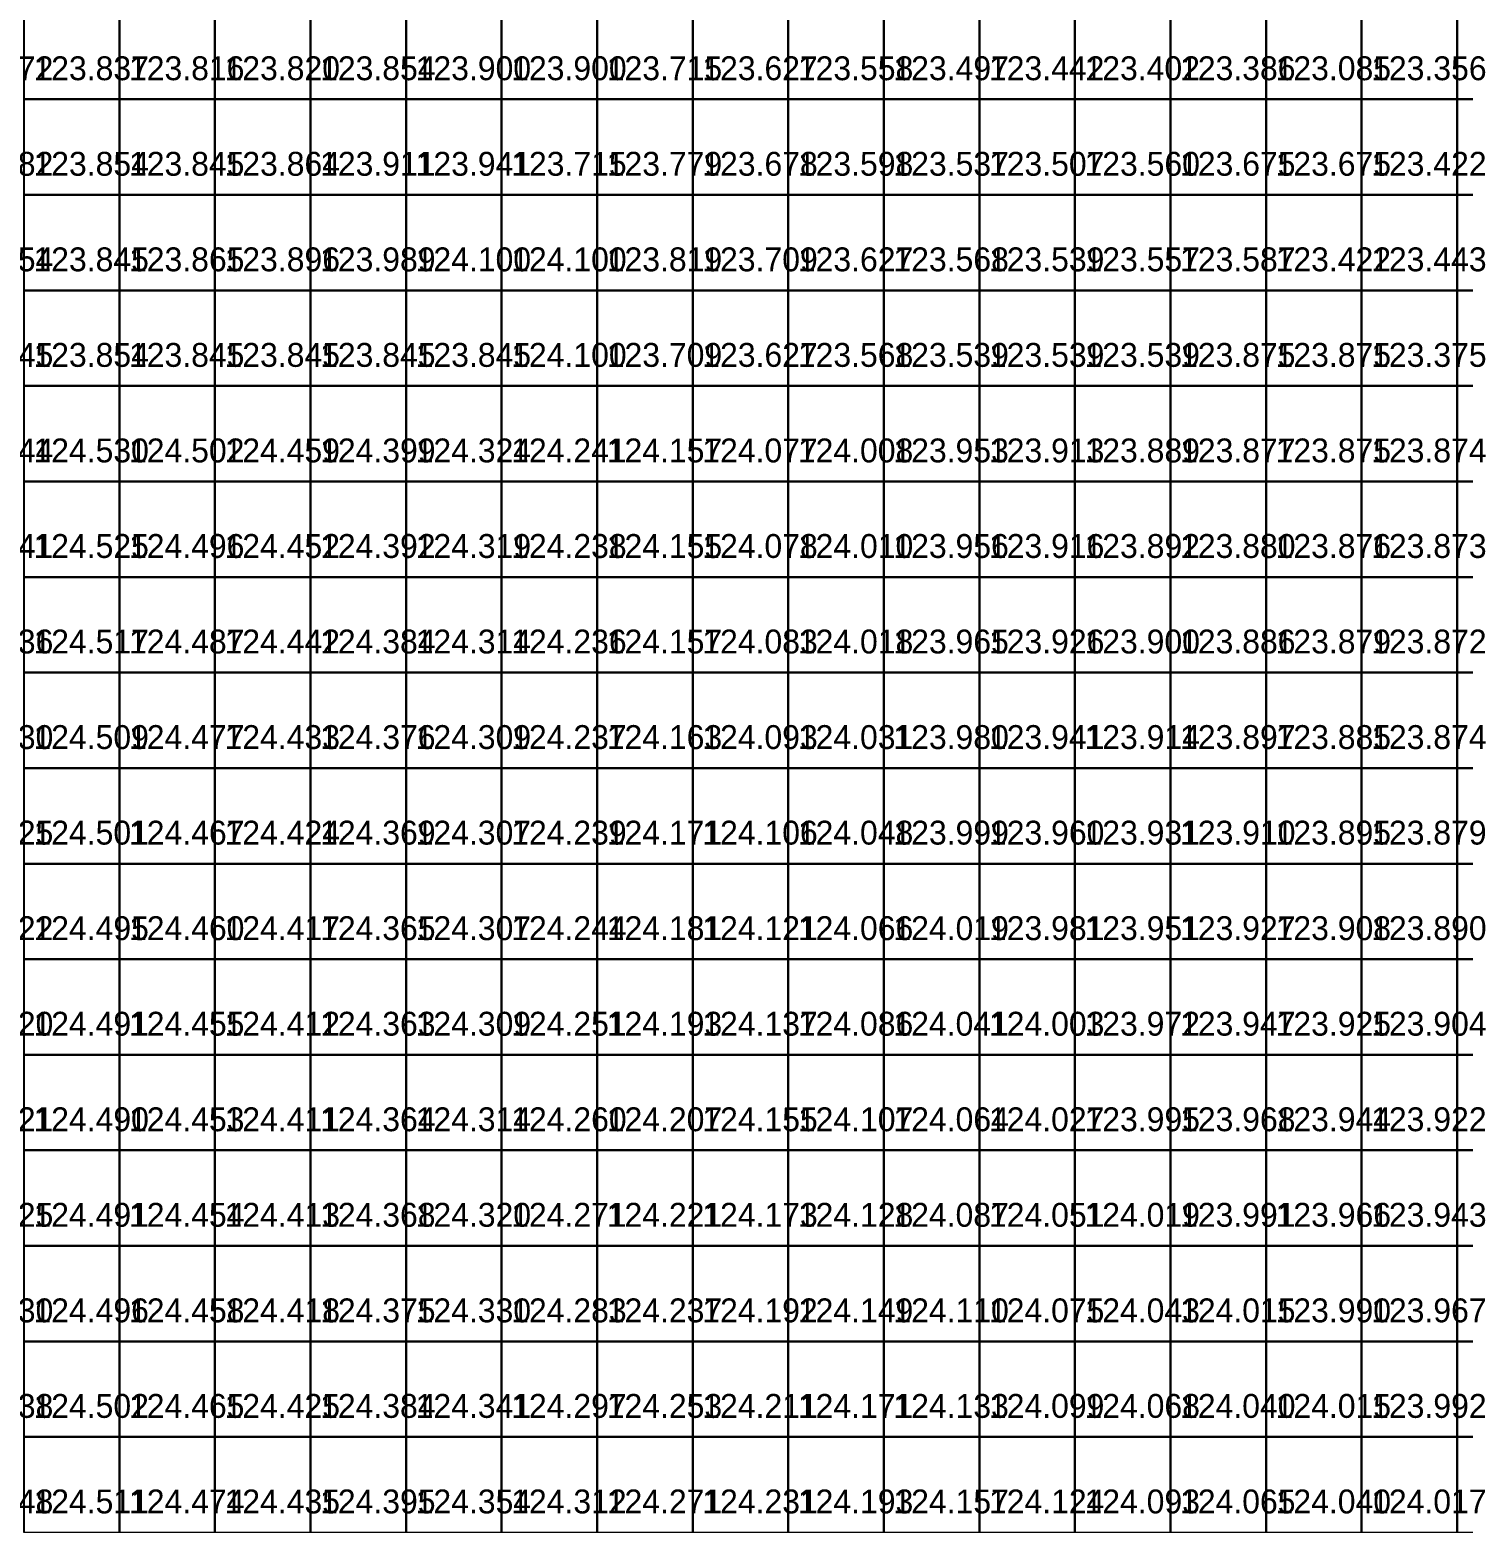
# Model space of a CAD drawing. Header units: metres. Extents: x 287857 to 287978, y 62957 to 63018.
# Drawn here: x 287947.99 to 287962.99, y 62971.93 to 62987.56 of the extents above; entities that cross this region are included whole.
import ezdxf

# ---------------------------------------------------------------- set-up
doc = ezdxf.new("R2010")
doc.units = ezdxf.units.M
for name, color, linetype, true_color in [('CIVILS-BARRIER', 7, 'Continuous', 0xf87171), ('CIVILS-INTERP', 7, 'Continuous', 0x64748b), ('CIVILS-LEVEL-TXT', 7, 'Continuous', 0x38bdf8), ('CIVILS-REAL', 7, 'Continuous', 0x38bdf8)]:
    doc.layers.add(name, color=color, linetype=linetype, true_color=true_color)

msp = doc.modelspace()

# ---------------------------------------------------------------- linework, layer by layer
at = {"layer": 'CIVILS-BARRIER'}
for points in [[(287960.925, 62986.831, 123.085), (287961.925, 62986.831, 123.085), (287961.925, 62987.831, 123.085), (287960.925, 62987.831, 123.085), (287960.925, 62986.831, 123.085)], [(287952.925, 62985.831, 123.715), (287953.925, 62985.831, 123.715), (287953.925, 62986.831, 123.715), (287952.925, 62986.831, 123.715), (287952.925, 62985.831, 123.715)], [(287947.925, 62984.831, 123.845), (287948.925, 62984.831, 123.845), (287948.925, 62985.831, 123.845), (287947.925, 62985.831, 123.845), (287947.925, 62984.831, 123.845)], [(287960.925, 62984.831, 123.422), (287961.925, 62984.831, 123.422), (287961.925, 62985.831, 123.422), (287960.925, 62985.831, 123.422), (287960.925, 62984.831, 123.422)], [(287947.925, 62983.831, 123.854), (287948.925, 62983.831, 123.854), (287948.925, 62984.831, 123.854), (287947.925, 62984.831, 123.854), (287947.925, 62983.831, 123.854)], [(287948.925, 62983.831, 123.845), (287949.925, 62983.831, 123.845), (287949.925, 62984.831, 123.845), (287948.925, 62984.831, 123.845), (287948.925, 62983.831, 123.845)], [(287949.925, 62983.831, 123.845), (287950.925, 62983.831, 123.845), (287950.925, 62984.831, 123.845), (287949.925, 62984.831, 123.845), (287949.925, 62983.831, 123.845)], [(287950.925, 62983.831, 123.845), (287951.925, 62983.831, 123.845), (287951.925, 62984.831, 123.845), (287950.925, 62984.831, 123.845), (287950.925, 62983.831, 123.845)], [(287951.925, 62983.831, 123.845), (287952.925, 62983.831, 123.845), (287952.925, 62984.831, 123.845), (287951.925, 62984.831, 123.845), (287951.925, 62983.831, 123.845)], [(287953.925, 62983.831, 123.709), (287954.925, 62983.831, 123.709), (287954.925, 62984.831, 123.709), (287953.925, 62984.831, 123.709), (287953.925, 62983.831, 123.709)], [(287954.925, 62983.831, 123.627), (287955.925, 62983.831, 123.627), (287955.925, 62984.831, 123.627), (287954.925, 62984.831, 123.627), (287954.925, 62983.831, 123.627)], [(287955.925, 62983.831, 123.568), (287956.925, 62983.831, 123.568), (287956.925, 62984.831, 123.568), (287955.925, 62984.831, 123.568), (287955.925, 62983.831, 123.568)], [(287956.925, 62983.831, 123.539), (287957.925, 62983.831, 123.539), (287957.925, 62984.831, 123.539), (287956.925, 62984.831, 123.539), (287956.925, 62983.831, 123.539)], [(287957.925, 62983.831, 123.539), (287958.925, 62983.831, 123.539), (287958.925, 62984.831, 123.539), (287957.925, 62984.831, 123.539), (287957.925, 62983.831, 123.539)], [(287958.925, 62983.831, 123.539), (287959.925, 62983.831, 123.539), (287959.925, 62984.831, 123.539), (287958.925, 62984.831, 123.539), (287958.925, 62983.831, 123.539)], [(287961.925, 62983.831, 123.375), (287962.925, 62983.831, 123.375), (287962.925, 62984.831, 123.375), (287961.925, 62984.831, 123.375), (287961.925, 62983.831, 123.375)], [(287962.925, 62983.831, 123.319), (287963.925, 62983.831, 123.319), (287963.925, 62984.831, 123.319), (287962.925, 62984.831, 123.319), (287962.925, 62983.831, 123.319)]]:
    msp.add_polyline3d(points, dxfattribs=at)
at = {"layer": 'CIVILS-INTERP'}
for points in [[(287947.925, 62986.831, 123.837), (287948.925, 62986.831, 123.837), (287948.925, 62987.831, 123.837), (287947.925, 62987.831, 123.837), (287947.925, 62986.831, 123.837)], [(287948.925, 62986.831, 123.816), (287949.925, 62986.831, 123.816), (287949.925, 62987.831, 123.816), (287948.925, 62987.831, 123.816), (287948.925, 62986.831, 123.816)], [(287949.925, 62986.831, 123.82), (287950.925, 62986.831, 123.82), (287950.925, 62987.831, 123.82), (287949.925, 62987.831, 123.82), (287949.925, 62986.831, 123.82)], [(287950.925, 62986.831, 123.854), (287951.925, 62986.831, 123.854), (287951.925, 62987.831, 123.854), (287950.925, 62987.831, 123.854), (287950.925, 62986.831, 123.854)], [(287953.925, 62986.831, 123.715), (287954.925, 62986.831, 123.715), (287954.925, 62987.831, 123.715), (287953.925, 62987.831, 123.715), (287953.925, 62986.831, 123.715)], [(287954.925, 62986.831, 123.627), (287955.925, 62986.831, 123.627), (287955.925, 62987.831, 123.627), (287954.925, 62987.831, 123.627), (287954.925, 62986.831, 123.627)], [(287955.925, 62986.831, 123.558), (287956.925, 62986.831, 123.558), (287956.925, 62987.831, 123.558), (287955.925, 62987.831, 123.558), (287955.925, 62986.831, 123.558)], [(287956.925, 62986.831, 123.497), (287957.925, 62986.831, 123.497), (287957.925, 62987.831, 123.497), (287956.925, 62987.831, 123.497), (287956.925, 62986.831, 123.497)], [(287957.925, 62986.831, 123.442), (287958.925, 62986.831, 123.442), (287958.925, 62987.831, 123.442), (287957.925, 62987.831, 123.442), (287957.925, 62986.831, 123.442)], [(287958.925, 62986.831, 123.402), (287959.925, 62986.831, 123.402), (287959.925, 62987.831, 123.402), (287958.925, 62987.831, 123.402), (287958.925, 62986.831, 123.402)], [(287959.925, 62986.831, 123.386), (287960.925, 62986.831, 123.386), (287960.925, 62987.831, 123.386), (287959.925, 62987.831, 123.386), (287959.925, 62986.831, 123.386)], [(287961.925, 62986.831, 123.356), (287962.925, 62986.831, 123.356), (287962.925, 62987.831, 123.356), (287961.925, 62987.831, 123.356), (287961.925, 62986.831, 123.356)], [(287962.925, 62986.831, 123.316), (287963.925, 62986.831, 123.316), (287963.925, 62987.831, 123.316), (287962.925, 62987.831, 123.316), (287962.925, 62986.831, 123.316)], [(287947.925, 62985.831, 123.854), (287948.925, 62985.831, 123.854), (287948.925, 62986.831, 123.854), (287947.925, 62986.831, 123.854), (287947.925, 62985.831, 123.854)], [(287948.925, 62985.831, 123.845), (287949.925, 62985.831, 123.845), (287949.925, 62986.831, 123.845), (287948.925, 62986.831, 123.845), (287948.925, 62985.831, 123.845)], [(287949.925, 62985.831, 123.864), (287950.925, 62985.831, 123.864), (287950.925, 62986.831, 123.864), (287949.925, 62986.831, 123.864), (287949.925, 62985.831, 123.864)], [(287950.925, 62985.831, 123.911), (287951.925, 62985.831, 123.911), (287951.925, 62986.831, 123.911), (287950.925, 62986.831, 123.911), (287950.925, 62985.831, 123.911)], [(287951.925, 62985.831, 123.941), (287952.925, 62985.831, 123.941), (287952.925, 62986.831, 123.941), (287951.925, 62986.831, 123.941), (287951.925, 62985.831, 123.941)], [(287953.925, 62985.831, 123.779), (287954.925, 62985.831, 123.779), (287954.925, 62986.831, 123.779), (287953.925, 62986.831, 123.779), (287953.925, 62985.831, 123.779)], [(287954.925, 62985.831, 123.678), (287955.925, 62985.831, 123.678), (287955.925, 62986.831, 123.678), (287954.925, 62986.831, 123.678), (287954.925, 62985.831, 123.678)], [(287955.925, 62985.831, 123.598), (287956.925, 62985.831, 123.598), (287956.925, 62986.831, 123.598), (287955.925, 62986.831, 123.598), (287955.925, 62985.831, 123.598)], [(287956.925, 62985.831, 123.537), (287957.925, 62985.831, 123.537), (287957.925, 62986.831, 123.537), (287956.925, 62986.831, 123.537), (287956.925, 62985.831, 123.537)], [(287957.925, 62985.831, 123.507), (287958.925, 62985.831, 123.507), (287958.925, 62986.831, 123.507), (287957.925, 62986.831, 123.507), (287957.925, 62985.831, 123.507)], [(287958.925, 62985.831, 123.56), (287959.925, 62985.831, 123.56), (287959.925, 62986.831, 123.56), (287958.925, 62986.831, 123.56), (287958.925, 62985.831, 123.56)], [(287961.925, 62985.831, 123.422), (287962.925, 62985.831, 123.422), (287962.925, 62986.831, 123.422), (287961.925, 62986.831, 123.422), (287961.925, 62985.831, 123.422)], [(287962.925, 62985.831, 123.352), (287963.925, 62985.831, 123.352), (287963.925, 62986.831, 123.352), (287962.925, 62986.831, 123.352), (287962.925, 62985.831, 123.352)], [(287948.925, 62984.831, 123.865), (287949.925, 62984.831, 123.865), (287949.925, 62985.831, 123.865), (287948.925, 62985.831, 123.865), (287948.925, 62984.831, 123.865)], [(287949.925, 62984.831, 123.896), (287950.925, 62984.831, 123.896), (287950.925, 62985.831, 123.896), (287949.925, 62985.831, 123.896), (287949.925, 62984.831, 123.896)], [(287950.925, 62984.831, 123.989), (287951.925, 62984.831, 123.989), (287951.925, 62985.831, 123.989), (287950.925, 62985.831, 123.989), (287950.925, 62984.831, 123.989)], [(287953.925, 62984.831, 123.819), (287954.925, 62984.831, 123.819), (287954.925, 62985.831, 123.819), (287953.925, 62985.831, 123.819), (287953.925, 62984.831, 123.819)], [(287954.925, 62984.831, 123.709), (287955.925, 62984.831, 123.709), (287955.925, 62985.831, 123.709), (287954.925, 62985.831, 123.709), (287954.925, 62984.831, 123.709)], [(287955.925, 62984.831, 123.627), (287956.925, 62984.831, 123.627), (287956.925, 62985.831, 123.627), (287955.925, 62985.831, 123.627), (287955.925, 62984.831, 123.627)], [(287956.925, 62984.831, 123.568), (287957.925, 62984.831, 123.568), (287957.925, 62985.831, 123.568), (287956.925, 62985.831, 123.568), (287956.925, 62984.831, 123.568)], [(287957.925, 62984.831, 123.539), (287958.925, 62984.831, 123.539), (287958.925, 62985.831, 123.539), (287957.925, 62985.831, 123.539), (287957.925, 62984.831, 123.539)], [(287958.925, 62984.831, 123.557), (287959.925, 62984.831, 123.557), (287959.925, 62985.831, 123.557), (287958.925, 62985.831, 123.557), (287958.925, 62984.831, 123.557)], [(287959.925, 62984.831, 123.587), (287960.925, 62984.831, 123.587), (287960.925, 62985.831, 123.587), (287959.925, 62985.831, 123.587), (287959.925, 62984.831, 123.587)], [(287961.925, 62984.831, 123.443), (287962.925, 62984.831, 123.443), (287962.925, 62985.831, 123.443), (287961.925, 62985.831, 123.443), (287961.925, 62984.831, 123.443)], [(287962.925, 62984.831, 123.375), (287963.925, 62984.831, 123.375), (287963.925, 62985.831, 123.375), (287962.925, 62985.831, 123.375), (287962.925, 62984.831, 123.375)], [(287947.925, 62982.831, 124.53), (287948.925, 62982.831, 124.53), (287948.925, 62983.831, 124.53), (287947.925, 62983.831, 124.53), (287947.925, 62982.831, 124.53)], [(287948.925, 62982.831, 124.502), (287949.925, 62982.831, 124.502), (287949.925, 62983.831, 124.502), (287948.925, 62983.831, 124.502), (287948.925, 62982.831, 124.502)], [(287949.925, 62982.831, 124.459), (287950.925, 62982.831, 124.459), (287950.925, 62983.831, 124.459), (287949.925, 62983.831, 124.459), (287949.925, 62982.831, 124.459)], [(287950.925, 62982.831, 124.399), (287951.925, 62982.831, 124.399), (287951.925, 62983.831, 124.399), (287950.925, 62983.831, 124.399), (287950.925, 62982.831, 124.399)], [(287951.925, 62982.831, 124.324), (287952.925, 62982.831, 124.324), (287952.925, 62983.831, 124.324), (287951.925, 62983.831, 124.324), (287951.925, 62982.831, 124.324)], [(287952.925, 62982.831, 124.241), (287953.925, 62982.831, 124.241), (287953.925, 62983.831, 124.241), (287952.925, 62983.831, 124.241), (287952.925, 62982.831, 124.241)], [(287953.925, 62982.831, 124.157), (287954.925, 62982.831, 124.157), (287954.925, 62983.831, 124.157), (287953.925, 62983.831, 124.157), (287953.925, 62982.831, 124.157)], [(287954.925, 62982.831, 124.077), (287955.925, 62982.831, 124.077), (287955.925, 62983.831, 124.077), (287954.925, 62983.831, 124.077), (287954.925, 62982.831, 124.077)], [(287955.925, 62982.831, 124.008), (287956.925, 62982.831, 124.008), (287956.925, 62983.831, 124.008), (287955.925, 62983.831, 124.008), (287955.925, 62982.831, 124.008)], [(287956.925, 62982.831, 123.953), (287957.925, 62982.831, 123.953), (287957.925, 62983.831, 123.953), (287956.925, 62983.831, 123.953), (287956.925, 62982.831, 123.953)], [(287957.925, 62982.831, 123.913), (287958.925, 62982.831, 123.913), (287958.925, 62983.831, 123.913), (287957.925, 62983.831, 123.913), (287957.925, 62982.831, 123.913)], [(287958.925, 62982.831, 123.889), (287959.925, 62982.831, 123.889), (287959.925, 62983.831, 123.889), (287958.925, 62983.831, 123.889), (287958.925, 62982.831, 123.889)], [(287959.925, 62982.831, 123.877), (287960.925, 62982.831, 123.877), (287960.925, 62983.831, 123.877), (287959.925, 62983.831, 123.877), (287959.925, 62982.831, 123.877)], [(287961.925, 62982.831, 123.874), (287962.925, 62982.831, 123.874), (287962.925, 62983.831, 123.874), (287961.925, 62983.831, 123.874), (287961.925, 62982.831, 123.874)], [(287962.925, 62982.831, 123.863), (287963.925, 62982.831, 123.863), (287963.925, 62983.831, 123.863), (287962.925, 62983.831, 123.863), (287962.925, 62982.831, 123.863)], [(287947.925, 62981.831, 124.525), (287948.925, 62981.831, 124.525), (287948.925, 62982.831, 124.525), (287947.925, 62982.831, 124.525), (287947.925, 62981.831, 124.525)], [(287948.925, 62981.831, 124.496), (287949.925, 62981.831, 124.496), (287949.925, 62982.831, 124.496), (287948.925, 62982.831, 124.496), (287948.925, 62981.831, 124.496)], [(287949.925, 62981.831, 124.452), (287950.925, 62981.831, 124.452), (287950.925, 62982.831, 124.452), (287949.925, 62982.831, 124.452), (287949.925, 62981.831, 124.452)], [(287950.925, 62981.831, 124.392), (287951.925, 62981.831, 124.392), (287951.925, 62982.831, 124.392), (287950.925, 62982.831, 124.392), (287950.925, 62981.831, 124.392)], [(287951.925, 62981.831, 124.319), (287952.925, 62981.831, 124.319), (287952.925, 62982.831, 124.319), (287951.925, 62982.831, 124.319), (287951.925, 62981.831, 124.319)], [(287952.925, 62981.831, 124.238), (287953.925, 62981.831, 124.238), (287953.925, 62982.831, 124.238), (287952.925, 62982.831, 124.238), (287952.925, 62981.831, 124.238)], [(287953.925, 62981.831, 124.155), (287954.925, 62981.831, 124.155), (287954.925, 62982.831, 124.155), (287953.925, 62982.831, 124.155), (287953.925, 62981.831, 124.155)], [(287954.925, 62981.831, 124.078), (287955.925, 62981.831, 124.078), (287955.925, 62982.831, 124.078), (287954.925, 62982.831, 124.078), (287954.925, 62981.831, 124.078)], [(287955.925, 62981.831, 124.01), (287956.925, 62981.831, 124.01), (287956.925, 62982.831, 124.01), (287955.925, 62982.831, 124.01), (287955.925, 62981.831, 124.01)], [(287956.925, 62981.831, 123.956), (287957.925, 62981.831, 123.956), (287957.925, 62982.831, 123.956), (287956.925, 62982.831, 123.956), (287956.925, 62981.831, 123.956)], [(287957.925, 62981.831, 123.916), (287958.925, 62981.831, 123.916), (287958.925, 62982.831, 123.916), (287957.925, 62982.831, 123.916), (287957.925, 62981.831, 123.916)], [(287958.925, 62981.831, 123.892), (287959.925, 62981.831, 123.892), (287959.925, 62982.831, 123.892), (287958.925, 62982.831, 123.892), (287958.925, 62981.831, 123.892)], [(287959.925, 62981.831, 123.88), (287960.925, 62981.831, 123.88), (287960.925, 62982.831, 123.88), (287959.925, 62982.831, 123.88), (287959.925, 62981.831, 123.88)], [(287960.925, 62981.831, 123.876), (287961.925, 62981.831, 123.876), (287961.925, 62982.831, 123.876), (287960.925, 62982.831, 123.876), (287960.925, 62981.831, 123.876)], [(287961.925, 62981.831, 123.873), (287962.925, 62981.831, 123.873), (287962.925, 62982.831, 123.873), (287961.925, 62982.831, 123.873), (287961.925, 62981.831, 123.873)], [(287962.925, 62981.831, 123.861), (287963.925, 62981.831, 123.861), (287963.925, 62982.831, 123.861), (287962.925, 62982.831, 123.861), (287962.925, 62981.831, 123.861)], [(287947.925, 62980.831, 124.517), (287948.925, 62980.831, 124.517), (287948.925, 62981.831, 124.517), (287947.925, 62981.831, 124.517), (287947.925, 62980.831, 124.517)], [(287948.925, 62980.831, 124.487), (287949.925, 62980.831, 124.487), (287949.925, 62981.831, 124.487), (287948.925, 62981.831, 124.487), (287948.925, 62980.831, 124.487)], [(287949.925, 62980.831, 124.442), (287950.925, 62980.831, 124.442), (287950.925, 62981.831, 124.442), (287949.925, 62981.831, 124.442), (287949.925, 62980.831, 124.442)], [(287950.925, 62980.831, 124.384), (287951.925, 62980.831, 124.384), (287951.925, 62981.831, 124.384), (287950.925, 62981.831, 124.384), (287950.925, 62980.831, 124.384)], [(287951.925, 62980.831, 124.314), (287952.925, 62980.831, 124.314), (287952.925, 62981.831, 124.314), (287951.925, 62981.831, 124.314), (287951.925, 62980.831, 124.314)], [(287952.925, 62980.831, 124.236), (287953.925, 62980.831, 124.236), (287953.925, 62981.831, 124.236), (287952.925, 62981.831, 124.236), (287952.925, 62980.831, 124.236)], [(287953.925, 62980.831, 124.157), (287954.925, 62980.831, 124.157), (287954.925, 62981.831, 124.157), (287953.925, 62981.831, 124.157), (287953.925, 62980.831, 124.157)], [(287954.925, 62980.831, 124.083), (287955.925, 62980.831, 124.083), (287955.925, 62981.831, 124.083), (287954.925, 62981.831, 124.083), (287954.925, 62980.831, 124.083)], [(287955.925, 62980.831, 124.018), (287956.925, 62980.831, 124.018), (287956.925, 62981.831, 124.018), (287955.925, 62981.831, 124.018), (287955.925, 62980.831, 124.018)], [(287956.925, 62980.831, 123.965), (287957.925, 62980.831, 123.965), (287957.925, 62981.831, 123.965), (287956.925, 62981.831, 123.965), (287956.925, 62980.831, 123.965)], [(287957.925, 62980.831, 123.926), (287958.925, 62980.831, 123.926), (287958.925, 62981.831, 123.926), (287957.925, 62981.831, 123.926), (287957.925, 62980.831, 123.926)], [(287958.925, 62980.831, 123.9), (287959.925, 62980.831, 123.9), (287959.925, 62981.831, 123.9), (287958.925, 62981.831, 123.9), (287958.925, 62980.831, 123.9)], [(287959.925, 62980.831, 123.886), (287960.925, 62980.831, 123.886), (287960.925, 62981.831, 123.886), (287959.925, 62981.831, 123.886), (287959.925, 62980.831, 123.886)], [(287960.925, 62980.831, 123.879), (287961.925, 62980.831, 123.879), (287961.925, 62981.831, 123.879), (287960.925, 62981.831, 123.879), (287960.925, 62980.831, 123.879)], [(287961.925, 62980.831, 123.872), (287962.925, 62980.831, 123.872), (287962.925, 62981.831, 123.872), (287961.925, 62981.831, 123.872), (287961.925, 62980.831, 123.872)], [(287962.925, 62980.831, 123.857), (287963.925, 62980.831, 123.857), (287963.925, 62981.831, 123.857), (287962.925, 62981.831, 123.857), (287962.925, 62980.831, 123.857)], [(287947.925, 62979.831, 124.509), (287948.925, 62979.831, 124.509), (287948.925, 62980.831, 124.509), (287947.925, 62980.831, 124.509), (287947.925, 62979.831, 124.509)], [(287948.925, 62979.831, 124.477), (287949.925, 62979.831, 124.477), (287949.925, 62980.831, 124.477), (287948.925, 62980.831, 124.477), (287948.925, 62979.831, 124.477)], [(287949.925, 62979.831, 124.433), (287950.925, 62979.831, 124.433), (287950.925, 62980.831, 124.433), (287949.925, 62980.831, 124.433), (287949.925, 62979.831, 124.433)], [(287950.925, 62979.831, 124.376), (287951.925, 62979.831, 124.376), (287951.925, 62980.831, 124.376), (287950.925, 62980.831, 124.376), (287950.925, 62979.831, 124.376)], [(287951.925, 62979.831, 124.309), (287952.925, 62979.831, 124.309), (287952.925, 62980.831, 124.309), (287951.925, 62980.831, 124.309), (287951.925, 62979.831, 124.309)], [(287952.925, 62979.831, 124.237), (287953.925, 62979.831, 124.237), (287953.925, 62980.831, 124.237), (287952.925, 62980.831, 124.237), (287952.925, 62979.831, 124.237)], [(287953.925, 62979.831, 124.163), (287954.925, 62979.831, 124.163), (287954.925, 62980.831, 124.163), (287953.925, 62980.831, 124.163), (287953.925, 62979.831, 124.163)], [(287954.925, 62979.831, 124.093), (287955.925, 62979.831, 124.093), (287955.925, 62980.831, 124.093), (287954.925, 62980.831, 124.093), (287954.925, 62979.831, 124.093)], [(287955.925, 62979.831, 124.031), (287956.925, 62979.831, 124.031), (287956.925, 62980.831, 124.031), (287955.925, 62980.831, 124.031), (287955.925, 62979.831, 124.031)], [(287956.925, 62979.831, 123.98), (287957.925, 62979.831, 123.98), (287957.925, 62980.831, 123.98), (287956.925, 62980.831, 123.98), (287956.925, 62979.831, 123.98)], [(287957.925, 62979.831, 123.941), (287958.925, 62979.831, 123.941), (287958.925, 62980.831, 123.941), (287957.925, 62980.831, 123.941), (287957.925, 62979.831, 123.941)], [(287958.925, 62979.831, 123.914), (287959.925, 62979.831, 123.914), (287959.925, 62980.831, 123.914), (287958.925, 62980.831, 123.914), (287958.925, 62979.831, 123.914)], [(287959.925, 62979.831, 123.897), (287960.925, 62979.831, 123.897), (287960.925, 62980.831, 123.897), (287959.925, 62980.831, 123.897), (287959.925, 62979.831, 123.897)], [(287960.925, 62979.831, 123.885), (287961.925, 62979.831, 123.885), (287961.925, 62980.831, 123.885), (287960.925, 62980.831, 123.885), (287960.925, 62979.831, 123.885)], [(287961.925, 62979.831, 123.874), (287962.925, 62979.831, 123.874), (287962.925, 62980.831, 123.874), (287961.925, 62980.831, 123.874), (287961.925, 62979.831, 123.874)], [(287962.925, 62979.831, 123.856), (287963.925, 62979.831, 123.856), (287963.925, 62980.831, 123.856), (287962.925, 62980.831, 123.856), (287962.925, 62979.831, 123.856)], [(287947.925, 62978.831, 124.501), (287948.925, 62978.831, 124.501), (287948.925, 62979.831, 124.501), (287947.925, 62979.831, 124.501), (287947.925, 62978.831, 124.501)], [(287948.925, 62978.831, 124.467), (287949.925, 62978.831, 124.467), (287949.925, 62979.831, 124.467), (287948.925, 62979.831, 124.467), (287948.925, 62978.831, 124.467)], [(287949.925, 62978.831, 124.424), (287950.925, 62978.831, 124.424), (287950.925, 62979.831, 124.424), (287949.925, 62979.831, 124.424), (287949.925, 62978.831, 124.424)], [(287950.925, 62978.831, 124.369), (287951.925, 62978.831, 124.369), (287951.925, 62979.831, 124.369), (287950.925, 62979.831, 124.369), (287950.925, 62978.831, 124.369)], [(287951.925, 62978.831, 124.307), (287952.925, 62978.831, 124.307), (287952.925, 62979.831, 124.307), (287951.925, 62979.831, 124.307), (287951.925, 62978.831, 124.307)], [(287952.925, 62978.831, 124.239), (287953.925, 62978.831, 124.239), (287953.925, 62979.831, 124.239), (287952.925, 62979.831, 124.239), (287952.925, 62978.831, 124.239)], [(287953.925, 62978.831, 124.171), (287954.925, 62978.831, 124.171), (287954.925, 62979.831, 124.171), (287953.925, 62979.831, 124.171), (287953.925, 62978.831, 124.171)], [(287954.925, 62978.831, 124.106), (287955.925, 62978.831, 124.106), (287955.925, 62979.831, 124.106), (287954.925, 62979.831, 124.106), (287954.925, 62978.831, 124.106)], [(287955.925, 62978.831, 124.048), (287956.925, 62978.831, 124.048), (287956.925, 62979.831, 124.048), (287955.925, 62979.831, 124.048), (287955.925, 62978.831, 124.048)], [(287956.925, 62978.831, 123.999), (287957.925, 62978.831, 123.999), (287957.925, 62979.831, 123.999), (287956.925, 62979.831, 123.999), (287956.925, 62978.831, 123.999)], [(287957.925, 62978.831, 123.96), (287958.925, 62978.831, 123.96), (287958.925, 62979.831, 123.96), (287957.925, 62979.831, 123.96), (287957.925, 62978.831, 123.96)], [(287958.925, 62978.831, 123.931), (287959.925, 62978.831, 123.931), (287959.925, 62979.831, 123.931), (287958.925, 62979.831, 123.931), (287958.925, 62978.831, 123.931)], [(287959.925, 62978.831, 123.91), (287960.925, 62978.831, 123.91), (287960.925, 62979.831, 123.91), (287959.925, 62979.831, 123.91), (287959.925, 62978.831, 123.91)], [(287960.925, 62978.831, 123.895), (287961.925, 62978.831, 123.895), (287961.925, 62979.831, 123.895), (287960.925, 62979.831, 123.895), (287960.925, 62978.831, 123.895)], [(287961.925, 62978.831, 123.879), (287962.925, 62978.831, 123.879), (287962.925, 62979.831, 123.879), (287961.925, 62979.831, 123.879), (287961.925, 62978.831, 123.879)], [(287962.925, 62978.831, 123.86), (287963.925, 62978.831, 123.86), (287963.925, 62979.831, 123.86), (287962.925, 62979.831, 123.86), (287962.925, 62978.831, 123.86)], [(287947.925, 62977.831, 124.495), (287948.925, 62977.831, 124.495), (287948.925, 62978.831, 124.495), (287947.925, 62978.831, 124.495), (287947.925, 62977.831, 124.495)], [(287948.925, 62977.831, 124.46), (287949.925, 62977.831, 124.46), (287949.925, 62978.831, 124.46), (287948.925, 62978.831, 124.46), (287948.925, 62977.831, 124.46)], [(287949.925, 62977.831, 124.417), (287950.925, 62977.831, 124.417), (287950.925, 62978.831, 124.417), (287949.925, 62978.831, 124.417), (287949.925, 62977.831, 124.417)], [(287950.925, 62977.831, 124.365), (287951.925, 62977.831, 124.365), (287951.925, 62978.831, 124.365), (287950.925, 62978.831, 124.365), (287950.925, 62977.831, 124.365)], [(287951.925, 62977.831, 124.307), (287952.925, 62977.831, 124.307), (287952.925, 62978.831, 124.307), (287951.925, 62978.831, 124.307), (287951.925, 62977.831, 124.307)], [(287952.925, 62977.831, 124.244), (287953.925, 62977.831, 124.244), (287953.925, 62978.831, 124.244), (287952.925, 62978.831, 124.244), (287952.925, 62977.831, 124.244)], [(287953.925, 62977.831, 124.181), (287954.925, 62977.831, 124.181), (287954.925, 62978.831, 124.181), (287953.925, 62978.831, 124.181), (287953.925, 62977.831, 124.181)], [(287954.925, 62977.831, 124.121), (287955.925, 62977.831, 124.121), (287955.925, 62978.831, 124.121), (287954.925, 62978.831, 124.121), (287954.925, 62977.831, 124.121)], [(287955.925, 62977.831, 124.066), (287956.925, 62977.831, 124.066), (287956.925, 62978.831, 124.066), (287955.925, 62978.831, 124.066), (287955.925, 62977.831, 124.066)], [(287956.925, 62977.831, 124.019), (287957.925, 62977.831, 124.019), (287957.925, 62978.831, 124.019), (287956.925, 62978.831, 124.019), (287956.925, 62977.831, 124.019)], [(287957.925, 62977.831, 123.981), (287958.925, 62977.831, 123.981), (287958.925, 62978.831, 123.981), (287957.925, 62978.831, 123.981), (287957.925, 62977.831, 123.981)], [(287958.925, 62977.831, 123.951), (287959.925, 62977.831, 123.951), (287959.925, 62978.831, 123.951), (287958.925, 62978.831, 123.951), (287958.925, 62977.831, 123.951)], [(287959.925, 62977.831, 123.927), (287960.925, 62977.831, 123.927), (287960.925, 62978.831, 123.927), (287959.925, 62978.831, 123.927), (287959.925, 62977.831, 123.927)], [(287960.925, 62977.831, 123.908), (287961.925, 62977.831, 123.908), (287961.925, 62978.831, 123.908), (287960.925, 62978.831, 123.908), (287960.925, 62977.831, 123.908)], [(287961.925, 62977.831, 123.89), (287962.925, 62977.831, 123.89), (287962.925, 62978.831, 123.89), (287961.925, 62978.831, 123.89), (287961.925, 62977.831, 123.89)], [(287962.925, 62977.831, 123.869), (287963.925, 62977.831, 123.869), (287963.925, 62978.831, 123.869), (287962.925, 62978.831, 123.869), (287962.925, 62977.831, 123.869)], [(287947.925, 62976.831, 124.491), (287948.925, 62976.831, 124.491), (287948.925, 62977.831, 124.491), (287947.925, 62977.831, 124.491), (287947.925, 62976.831, 124.491)], [(287948.925, 62976.831, 124.455), (287949.925, 62976.831, 124.455), (287949.925, 62977.831, 124.455), (287948.925, 62977.831, 124.455), (287948.925, 62976.831, 124.455)], [(287949.925, 62976.831, 124.412), (287950.925, 62976.831, 124.412), (287950.925, 62977.831, 124.412), (287949.925, 62977.831, 124.412), (287949.925, 62976.831, 124.412)], [(287950.925, 62976.831, 124.363), (287951.925, 62976.831, 124.363), (287951.925, 62977.831, 124.363), (287950.925, 62977.831, 124.363), (287950.925, 62976.831, 124.363)], [(287951.925, 62976.831, 124.309), (287952.925, 62976.831, 124.309), (287952.925, 62977.831, 124.309), (287951.925, 62977.831, 124.309), (287951.925, 62976.831, 124.309)], [(287952.925, 62976.831, 124.251), (287953.925, 62976.831, 124.251), (287953.925, 62977.831, 124.251), (287952.925, 62977.831, 124.251), (287952.925, 62976.831, 124.251)], [(287953.925, 62976.831, 124.193), (287954.925, 62976.831, 124.193), (287954.925, 62977.831, 124.193), (287953.925, 62977.831, 124.193), (287953.925, 62976.831, 124.193)], [(287954.925, 62976.831, 124.137), (287955.925, 62976.831, 124.137), (287955.925, 62977.831, 124.137), (287954.925, 62977.831, 124.137), (287954.925, 62976.831, 124.137)], [(287955.925, 62976.831, 124.086), (287956.925, 62976.831, 124.086), (287956.925, 62977.831, 124.086), (287955.925, 62977.831, 124.086), (287955.925, 62976.831, 124.086)], [(287956.925, 62976.831, 124.041), (287957.925, 62976.831, 124.041), (287957.925, 62977.831, 124.041), (287956.925, 62977.831, 124.041), (287956.925, 62976.831, 124.041)], [(287957.925, 62976.831, 124.003), (287958.925, 62976.831, 124.003), (287958.925, 62977.831, 124.003), (287957.925, 62977.831, 124.003), (287957.925, 62976.831, 124.003)], [(287958.925, 62976.831, 123.972), (287959.925, 62976.831, 123.972), (287959.925, 62977.831, 123.972), (287958.925, 62977.831, 123.972), (287958.925, 62976.831, 123.972)], [(287959.925, 62976.831, 123.947), (287960.925, 62976.831, 123.947), (287960.925, 62977.831, 123.947), (287959.925, 62977.831, 123.947), (287959.925, 62976.831, 123.947)], [(287960.925, 62976.831, 123.925), (287961.925, 62976.831, 123.925), (287961.925, 62977.831, 123.925), (287960.925, 62977.831, 123.925), (287960.925, 62976.831, 123.925)], [(287961.925, 62976.831, 123.904), (287962.925, 62976.831, 123.904), (287962.925, 62977.831, 123.904), (287961.925, 62977.831, 123.904), (287961.925, 62976.831, 123.904)], [(287962.925, 62976.831, 123.883), (287963.925, 62976.831, 123.883), (287963.925, 62977.831, 123.883), (287962.925, 62977.831, 123.883), (287962.925, 62976.831, 123.883)], [(287947.925, 62975.831, 124.49), (287948.925, 62975.831, 124.49), (287948.925, 62976.831, 124.49), (287947.925, 62976.831, 124.49), (287947.925, 62975.831, 124.49)], [(287948.925, 62975.831, 124.453), (287949.925, 62975.831, 124.453), (287949.925, 62976.831, 124.453), (287948.925, 62976.831, 124.453), (287948.925, 62975.831, 124.453)], [(287949.925, 62975.831, 124.411), (287950.925, 62975.831, 124.411), (287950.925, 62976.831, 124.411), (287949.925, 62976.831, 124.411), (287949.925, 62975.831, 124.411)], [(287950.925, 62975.831, 124.364), (287951.925, 62975.831, 124.364), (287951.925, 62976.831, 124.364), (287950.925, 62976.831, 124.364), (287950.925, 62975.831, 124.364)], [(287951.925, 62975.831, 124.314), (287952.925, 62975.831, 124.314), (287952.925, 62976.831, 124.314), (287951.925, 62976.831, 124.314), (287951.925, 62975.831, 124.314)], [(287952.925, 62975.831, 124.26), (287953.925, 62975.831, 124.26), (287953.925, 62976.831, 124.26), (287952.925, 62976.831, 124.26), (287952.925, 62975.831, 124.26)], [(287953.925, 62975.831, 124.207), (287954.925, 62975.831, 124.207), (287954.925, 62976.831, 124.207), (287953.925, 62976.831, 124.207), (287953.925, 62975.831, 124.207)], [(287954.925, 62975.831, 124.155), (287955.925, 62975.831, 124.155), (287955.925, 62976.831, 124.155), (287954.925, 62976.831, 124.155), (287954.925, 62975.831, 124.155)], [(287955.925, 62975.831, 124.107), (287956.925, 62975.831, 124.107), (287956.925, 62976.831, 124.107), (287955.925, 62976.831, 124.107), (287955.925, 62975.831, 124.107)], [(287956.925, 62975.831, 124.064), (287957.925, 62975.831, 124.064), (287957.925, 62976.831, 124.064), (287956.925, 62976.831, 124.064), (287956.925, 62975.831, 124.064)], [(287957.925, 62975.831, 124.027), (287958.925, 62975.831, 124.027), (287958.925, 62976.831, 124.027), (287957.925, 62976.831, 124.027), (287957.925, 62975.831, 124.027)], [(287958.925, 62975.831, 123.995), (287959.925, 62975.831, 123.995), (287959.925, 62976.831, 123.995), (287958.925, 62976.831, 123.995), (287958.925, 62975.831, 123.995)], [(287959.925, 62975.831, 123.968), (287960.925, 62975.831, 123.968), (287960.925, 62976.831, 123.968), (287959.925, 62976.831, 123.968), (287959.925, 62975.831, 123.968)], [(287960.925, 62975.831, 123.944), (287961.925, 62975.831, 123.944), (287961.925, 62976.831, 123.944), (287960.925, 62976.831, 123.944), (287960.925, 62975.831, 123.944)], [(287961.925, 62975.831, 123.922), (287962.925, 62975.831, 123.922), (287962.925, 62976.831, 123.922), (287961.925, 62976.831, 123.922), (287961.925, 62975.831, 123.922)], [(287962.925, 62975.831, 123.901), (287963.925, 62975.831, 123.901), (287963.925, 62976.831, 123.901), (287962.925, 62976.831, 123.901), (287962.925, 62975.831, 123.901)], [(287947.925, 62974.831, 124.491), (287948.925, 62974.831, 124.491), (287948.925, 62975.831, 124.491), (287947.925, 62975.831, 124.491), (287947.925, 62974.831, 124.491)], [(287948.925, 62974.831, 124.454), (287949.925, 62974.831, 124.454), (287949.925, 62975.831, 124.454), (287948.925, 62975.831, 124.454), (287948.925, 62974.831, 124.454)], [(287949.925, 62974.831, 124.413), (287950.925, 62974.831, 124.413), (287950.925, 62975.831, 124.413), (287949.925, 62975.831, 124.413), (287949.925, 62974.831, 124.413)], [(287950.925, 62974.831, 124.368), (287951.925, 62974.831, 124.368), (287951.925, 62975.831, 124.368), (287950.925, 62975.831, 124.368), (287950.925, 62974.831, 124.368)], [(287951.925, 62974.831, 124.32), (287952.925, 62974.831, 124.32), (287952.925, 62975.831, 124.32), (287951.925, 62975.831, 124.32), (287951.925, 62974.831, 124.32)], [(287952.925, 62974.831, 124.271), (287953.925, 62974.831, 124.271), (287953.925, 62975.831, 124.271), (287952.925, 62975.831, 124.271), (287952.925, 62974.831, 124.271)], [(287953.925, 62974.831, 124.221), (287954.925, 62974.831, 124.221), (287954.925, 62975.831, 124.221), (287953.925, 62975.831, 124.221), (287953.925, 62974.831, 124.221)], [(287954.925, 62974.831, 124.173), (287955.925, 62974.831, 124.173), (287955.925, 62975.831, 124.173), (287954.925, 62975.831, 124.173), (287954.925, 62974.831, 124.173)], [(287955.925, 62974.831, 124.128), (287956.925, 62974.831, 124.128), (287956.925, 62975.831, 124.128), (287955.925, 62975.831, 124.128), (287955.925, 62974.831, 124.128)], [(287956.925, 62974.831, 124.087), (287957.925, 62974.831, 124.087), (287957.925, 62975.831, 124.087), (287956.925, 62975.831, 124.087), (287956.925, 62974.831, 124.087)], [(287957.925, 62974.831, 124.051), (287958.925, 62974.831, 124.051), (287958.925, 62975.831, 124.051), (287957.925, 62975.831, 124.051), (287957.925, 62974.831, 124.051)], [(287958.925, 62974.831, 124.019), (287959.925, 62974.831, 124.019), (287959.925, 62975.831, 124.019), (287958.925, 62975.831, 124.019), (287958.925, 62974.831, 124.019)], [(287959.925, 62974.831, 123.991), (287960.925, 62974.831, 123.991), (287960.925, 62975.831, 123.991), (287959.925, 62975.831, 123.991), (287959.925, 62974.831, 123.991)], [(287960.925, 62974.831, 123.966), (287961.925, 62974.831, 123.966), (287961.925, 62975.831, 123.966), (287960.925, 62975.831, 123.966), (287960.925, 62974.831, 123.966)], [(287961.925, 62974.831, 123.943), (287962.925, 62974.831, 123.943), (287962.925, 62975.831, 123.943), (287961.925, 62975.831, 123.943), (287961.925, 62974.831, 123.943)], [(287962.925, 62974.831, 123.922), (287963.925, 62974.831, 123.922), (287963.925, 62975.831, 123.922), (287962.925, 62975.831, 123.922), (287962.925, 62974.831, 123.922)], [(287947.925, 62973.831, 124.496), (287948.925, 62973.831, 124.496), (287948.925, 62974.831, 124.496), (287947.925, 62974.831, 124.496), (287947.925, 62973.831, 124.496)], [(287948.925, 62973.831, 124.458), (287949.925, 62973.831, 124.458), (287949.925, 62974.831, 124.458), (287948.925, 62974.831, 124.458), (287948.925, 62973.831, 124.458)], [(287949.925, 62973.831, 124.418), (287950.925, 62973.831, 124.418), (287950.925, 62974.831, 124.418), (287949.925, 62974.831, 124.418), (287949.925, 62973.831, 124.418)], [(287950.925, 62973.831, 124.375), (287951.925, 62973.831, 124.375), (287951.925, 62974.831, 124.375), (287950.925, 62974.831, 124.375), (287950.925, 62973.831, 124.375)], [(287951.925, 62973.831, 124.33), (287952.925, 62973.831, 124.33), (287952.925, 62974.831, 124.33), (287951.925, 62974.831, 124.33), (287951.925, 62973.831, 124.33)], [(287952.925, 62973.831, 124.283), (287953.925, 62973.831, 124.283), (287953.925, 62974.831, 124.283), (287952.925, 62974.831, 124.283), (287952.925, 62973.831, 124.283)], [(287953.925, 62973.831, 124.237), (287954.925, 62973.831, 124.237), (287954.925, 62974.831, 124.237), (287953.925, 62974.831, 124.237), (287953.925, 62973.831, 124.237)], [(287954.925, 62973.831, 124.192), (287955.925, 62973.831, 124.192), (287955.925, 62974.831, 124.192), (287954.925, 62974.831, 124.192), (287954.925, 62973.831, 124.192)], [(287955.925, 62973.831, 124.149), (287956.925, 62973.831, 124.149), (287956.925, 62974.831, 124.149), (287955.925, 62974.831, 124.149), (287955.925, 62973.831, 124.149)], [(287956.925, 62973.831, 124.11), (287957.925, 62973.831, 124.11), (287957.925, 62974.831, 124.11), (287956.925, 62974.831, 124.11), (287956.925, 62973.831, 124.11)], [(287957.925, 62973.831, 124.075), (287958.925, 62973.831, 124.075), (287958.925, 62974.831, 124.075), (287957.925, 62974.831, 124.075), (287957.925, 62973.831, 124.075)], [(287958.925, 62973.831, 124.043), (287959.925, 62973.831, 124.043), (287959.925, 62974.831, 124.043), (287958.925, 62974.831, 124.043), (287958.925, 62973.831, 124.043)], [(287959.925, 62973.831, 124.015), (287960.925, 62973.831, 124.015), (287960.925, 62974.831, 124.015), (287959.925, 62974.831, 124.015), (287959.925, 62973.831, 124.015)], [(287960.925, 62973.831, 123.99), (287961.925, 62973.831, 123.99), (287961.925, 62974.831, 123.99), (287960.925, 62974.831, 123.99), (287960.925, 62973.831, 123.99)], [(287961.925, 62973.831, 123.967), (287962.925, 62973.831, 123.967), (287962.925, 62974.831, 123.967), (287961.925, 62974.831, 123.967), (287961.925, 62973.831, 123.967)], [(287962.925, 62973.831, 123.945), (287963.925, 62973.831, 123.945), (287963.925, 62974.831, 123.945), (287962.925, 62974.831, 123.945), (287962.925, 62973.831, 123.945)], [(287947.925, 62972.831, 124.502), (287948.925, 62972.831, 124.502), (287948.925, 62973.831, 124.502), (287947.925, 62973.831, 124.502), (287947.925, 62972.831, 124.502)], [(287948.925, 62972.831, 124.465), (287949.925, 62972.831, 124.465), (287949.925, 62973.831, 124.465), (287948.925, 62973.831, 124.465), (287948.925, 62972.831, 124.465)], [(287949.925, 62972.831, 124.425), (287950.925, 62972.831, 124.425), (287950.925, 62973.831, 124.425), (287949.925, 62973.831, 124.425), (287949.925, 62972.831, 124.425)], [(287950.925, 62972.831, 124.384), (287951.925, 62972.831, 124.384), (287951.925, 62973.831, 124.384), (287950.925, 62973.831, 124.384), (287950.925, 62972.831, 124.384)], [(287951.925, 62972.831, 124.341), (287952.925, 62972.831, 124.341), (287952.925, 62973.831, 124.341), (287951.925, 62973.831, 124.341), (287951.925, 62972.831, 124.341)], [(287952.925, 62972.831, 124.297), (287953.925, 62972.831, 124.297), (287953.925, 62973.831, 124.297), (287952.925, 62973.831, 124.297), (287952.925, 62972.831, 124.297)], [(287953.925, 62972.831, 124.253), (287954.925, 62972.831, 124.253), (287954.925, 62973.831, 124.253), (287953.925, 62973.831, 124.253), (287953.925, 62972.831, 124.253)], [(287954.925, 62972.831, 124.211), (287955.925, 62972.831, 124.211), (287955.925, 62973.831, 124.211), (287954.925, 62973.831, 124.211), (287954.925, 62972.831, 124.211)], [(287955.925, 62972.831, 124.171), (287956.925, 62972.831, 124.171), (287956.925, 62973.831, 124.171), (287955.925, 62973.831, 124.171), (287955.925, 62972.831, 124.171)], [(287956.925, 62972.831, 124.133), (287957.925, 62972.831, 124.133), (287957.925, 62973.831, 124.133), (287956.925, 62973.831, 124.133), (287956.925, 62972.831, 124.133)], [(287957.925, 62972.831, 124.099), (287958.925, 62972.831, 124.099), (287958.925, 62973.831, 124.099), (287957.925, 62973.831, 124.099), (287957.925, 62972.831, 124.099)], [(287958.925, 62972.831, 124.068), (287959.925, 62972.831, 124.068), (287959.925, 62973.831, 124.068), (287958.925, 62973.831, 124.068), (287958.925, 62972.831, 124.068)], [(287959.925, 62972.831, 124.04), (287960.925, 62972.831, 124.04), (287960.925, 62973.831, 124.04), (287959.925, 62973.831, 124.04), (287959.925, 62972.831, 124.04)], [(287960.925, 62972.831, 124.015), (287961.925, 62972.831, 124.015), (287961.925, 62973.831, 124.015), (287960.925, 62973.831, 124.015), (287960.925, 62972.831, 124.015)], [(287961.925, 62972.831, 123.992), (287962.925, 62972.831, 123.992), (287962.925, 62973.831, 123.992), (287961.925, 62973.831, 123.992), (287961.925, 62972.831, 123.992)], [(287962.925, 62972.831, 123.97), (287963.925, 62972.831, 123.97), (287963.925, 62973.831, 123.97), (287962.925, 62973.831, 123.97), (287962.925, 62972.831, 123.97)], [(287947.925, 62971.831, 124.511), (287948.925, 62971.831, 124.511), (287948.925, 62972.831, 124.511), (287947.925, 62972.831, 124.511), (287947.925, 62971.831, 124.511)], [(287948.925, 62971.831, 124.474), (287949.925, 62971.831, 124.474), (287949.925, 62972.831, 124.474), (287948.925, 62972.831, 124.474), (287948.925, 62971.831, 124.474)], [(287949.925, 62971.831, 124.435), (287950.925, 62971.831, 124.435), (287950.925, 62972.831, 124.435), (287949.925, 62972.831, 124.435), (287949.925, 62971.831, 124.435)], [(287950.925, 62971.831, 124.395), (287951.925, 62971.831, 124.395), (287951.925, 62972.831, 124.395), (287950.925, 62972.831, 124.395), (287950.925, 62971.831, 124.395)], [(287951.925, 62971.831, 124.354), (287952.925, 62971.831, 124.354), (287952.925, 62972.831, 124.354), (287951.925, 62972.831, 124.354), (287951.925, 62971.831, 124.354)], [(287952.925, 62971.831, 124.312), (287953.925, 62971.831, 124.312), (287953.925, 62972.831, 124.312), (287952.925, 62972.831, 124.312), (287952.925, 62971.831, 124.312)], [(287953.925, 62971.831, 124.271), (287954.925, 62971.831, 124.271), (287954.925, 62972.831, 124.271), (287953.925, 62972.831, 124.271), (287953.925, 62971.831, 124.271)], [(287954.925, 62971.831, 124.231), (287955.925, 62971.831, 124.231), (287955.925, 62972.831, 124.231), (287954.925, 62972.831, 124.231), (287954.925, 62971.831, 124.231)], [(287955.925, 62971.831, 124.193), (287956.925, 62971.831, 124.193), (287956.925, 62972.831, 124.193), (287955.925, 62972.831, 124.193), (287955.925, 62971.831, 124.193)], [(287956.925, 62971.831, 124.157), (287957.925, 62971.831, 124.157), (287957.925, 62972.831, 124.157), (287956.925, 62972.831, 124.157), (287956.925, 62971.831, 124.157)], [(287957.925, 62971.831, 124.124), (287958.925, 62971.831, 124.124), (287958.925, 62972.831, 124.124), (287957.925, 62972.831, 124.124), (287957.925, 62971.831, 124.124)], [(287958.925, 62971.831, 124.093), (287959.925, 62971.831, 124.093), (287959.925, 62972.831, 124.093), (287958.925, 62972.831, 124.093), (287958.925, 62971.831, 124.093)], [(287959.925, 62971.831, 124.065), (287960.925, 62971.831, 124.065), (287960.925, 62972.831, 124.065), (287959.925, 62972.831, 124.065), (287959.925, 62971.831, 124.065)], [(287960.925, 62971.831, 124.04), (287961.925, 62971.831, 124.04), (287961.925, 62972.831, 124.04), (287960.925, 62972.831, 124.04), (287960.925, 62971.831, 124.04)], [(287961.925, 62971.831, 124.017), (287962.925, 62971.831, 124.017), (287962.925, 62972.831, 124.017), (287961.925, 62972.831, 124.017), (287961.925, 62971.831, 124.017)], [(287962.925, 62971.831, 123.996), (287963.925, 62971.831, 123.996), (287963.925, 62972.831, 123.996), (287962.925, 62972.831, 123.996), (287962.925, 62971.831, 123.996)]]:
    msp.add_polyline3d(points, dxfattribs=at)
at = {"layer": 'CIVILS-REAL'}
for points in [[(287951.925, 62986.831, 123.9), (287952.925, 62986.831, 123.9), (287952.925, 62987.831, 123.9), (287951.925, 62987.831, 123.9), (287951.925, 62986.831, 123.9)], [(287952.925, 62986.831, 123.9), (287953.925, 62986.831, 123.9), (287953.925, 62987.831, 123.9), (287952.925, 62987.831, 123.9), (287952.925, 62986.831, 123.9)], [(287959.925, 62985.831, 123.675), (287960.925, 62985.831, 123.675), (287960.925, 62986.831, 123.675), (287959.925, 62986.831, 123.675), (287959.925, 62985.831, 123.675)], [(287960.925, 62985.831, 123.675), (287961.925, 62985.831, 123.675), (287961.925, 62986.831, 123.675), (287960.925, 62986.831, 123.675), (287960.925, 62985.831, 123.675)], [(287951.925, 62984.831, 124.1), (287952.925, 62984.831, 124.1), (287952.925, 62985.831, 124.1), (287951.925, 62985.831, 124.1), (287951.925, 62984.831, 124.1)], [(287952.925, 62984.831, 124.1), (287953.925, 62984.831, 124.1), (287953.925, 62985.831, 124.1), (287952.925, 62985.831, 124.1), (287952.925, 62984.831, 124.1)], [(287952.925, 62983.831, 124.1), (287953.925, 62983.831, 124.1), (287953.925, 62984.831, 124.1), (287952.925, 62984.831, 124.1), (287952.925, 62983.831, 124.1)], [(287959.925, 62983.831, 123.875), (287960.925, 62983.831, 123.875), (287960.925, 62984.831, 123.875), (287959.925, 62984.831, 123.875), (287959.925, 62983.831, 123.875)], [(287960.925, 62983.831, 123.875), (287961.925, 62983.831, 123.875), (287961.925, 62984.831, 123.875), (287960.925, 62984.831, 123.875), (287960.925, 62983.831, 123.875)], [(287960.925, 62982.831, 123.875), (287961.925, 62982.831, 123.875), (287961.925, 62983.831, 123.875), (287960.925, 62983.831, 123.875), (287960.925, 62982.831, 123.875)]]:
    msp.add_polyline3d(points, dxfattribs=at)

# ---------------------------------------------------------------- texts
at = {"layer": 'CIVILS-LEVEL-TXT'}
for s, p in [('123.872', (287947.025, 62987.031, 123.872)), ('123.837', (287948.025, 62987.031, 123.837)), ('123.816', (287949.025, 62987.031, 123.816)), ('123.820', (287950.025, 62987.031, 123.82)), ('123.854', (287951.025, 62987.031, 123.854)), ('123.900', (287952.025, 62987.031, 123.9)), ('123.900', (287953.025, 62987.031, 123.9)), ('123.715', (287954.025, 62987.031, 123.715)), ('123.627', (287955.025, 62987.031, 123.627)), ('123.558', (287956.025, 62987.031, 123.558)), ('123.497', (287957.025, 62987.031, 123.497)), ('123.442', (287958.025, 62987.031, 123.442)), ('123.402', (287959.025, 62987.031, 123.402)), ('123.386', (287960.025, 62987.031, 123.386)), ('123.085', (287961.025, 62987.031, 123.085)), ('123.356', (287962.025, 62987.031, 123.356)), ('123.882', (287947.025, 62986.031, 123.882)), ('123.854', (287948.025, 62986.031, 123.854)), ('123.845', (287949.025, 62986.031, 123.845)), ('123.864', (287950.025, 62986.031, 123.864)), ('123.911', (287951.025, 62986.031, 123.911)), ('123.941', (287952.025, 62986.031, 123.941)), ('123.715', (287953.025, 62986.031, 123.715)), ('123.779', (287954.025, 62986.031, 123.779)), ('123.678', (287955.025, 62986.031, 123.678)), ('123.598', (287956.025, 62986.031, 123.598)), ('123.537', (287957.025, 62986.031, 123.537)), ('123.507', (287958.025, 62986.031, 123.507)), ('123.560', (287959.025, 62986.031, 123.56)), ('123.675', (287960.025, 62986.031, 123.675)), ('123.675', (287961.025, 62986.031, 123.675)), ('123.422', (287962.025, 62986.031, 123.422)), ('123.854', (287947.025, 62985.031, 123.854)), ('123.845', (287948.025, 62985.031, 123.845)), ('123.865', (287949.025, 62985.031, 123.865)), ('123.896', (287950.025, 62985.031, 123.896)), ('123.989', (287951.025, 62985.031, 123.989)), ('124.100', (287952.025, 62985.031, 124.1)), ('124.100', (287953.025, 62985.031, 124.1)), ('123.819', (287954.025, 62985.031, 123.819)), ('123.709', (287955.025, 62985.031, 123.709)), ('123.627', (287956.025, 62985.031, 123.627)), ('123.568', (287957.025, 62985.031, 123.568)), ('123.539', (287958.025, 62985.031, 123.539)), ('123.557', (287959.025, 62985.031, 123.557)), ('123.587', (287960.025, 62985.031, 123.587)), ('123.422', (287961.025, 62985.031, 123.422)), ('123.443', (287962.025, 62985.031, 123.443)), ('124.545', (287947.025, 62984.031, 124.545)), ('123.854', (287948.025, 62984.031, 123.854)), ('123.845', (287949.025, 62984.031, 123.845)), ('123.845', (287950.025, 62984.031, 123.845)), ('123.845', (287951.025, 62984.031, 123.845)), ('123.845', (287952.025, 62984.031, 123.845)), ('124.100', (287953.025, 62984.031, 124.1)), ('123.709', (287954.025, 62984.031, 123.709)), ('123.627', (287955.025, 62984.031, 123.627)), ('123.568', (287956.025, 62984.031, 123.568)), ('123.539', (287957.025, 62984.031, 123.539)), ('123.539', (287958.025, 62984.031, 123.539)), ('123.539', (287959.025, 62984.031, 123.539)), ('123.875', (287960.025, 62984.031, 123.875)), ('123.875', (287961.025, 62984.031, 123.875)), ('123.375', (287962.025, 62984.031, 123.375)), ('124.544', (287947.025, 62983.031, 124.544)), ('124.530', (287948.025, 62983.031, 124.53)), ('124.502', (287949.025, 62983.031, 124.502)), ('124.459', (287950.025, 62983.031, 124.459)), ('124.399', (287951.025, 62983.031, 124.399)), ('124.324', (287952.025, 62983.031, 124.324)), ('124.241', (287953.025, 62983.031, 124.241)), ('124.157', (287954.025, 62983.031, 124.157)), ('124.077', (287955.025, 62983.031, 124.077)), ('124.008', (287956.025, 62983.031, 124.008)), ('123.953', (287957.025, 62983.031, 123.953)), ('123.913', (287958.025, 62983.031, 123.913)), ('123.889', (287959.025, 62983.031, 123.889)), ('123.877', (287960.025, 62983.031, 123.877)), ('123.875', (287961.025, 62983.031, 123.875)), ('123.874', (287962.025, 62983.031, 123.874)), ('124.541', (287947.025, 62982.031, 124.541)), ('124.525', (287948.025, 62982.031, 124.525)), ('124.496', (287949.025, 62982.031, 124.496)), ('124.452', (287950.025, 62982.031, 124.452)), ('124.392', (287951.025, 62982.031, 124.392)), ('124.319', (287952.025, 62982.031, 124.319)), ('124.238', (287953.025, 62982.031, 124.238)), ('124.155', (287954.025, 62982.031, 124.155)), ('124.078', (287955.025, 62982.031, 124.078)), ('124.010', (287956.025, 62982.031, 124.01)), ('123.956', (287957.025, 62982.031, 123.956)), ('123.916', (287958.025, 62982.031, 123.916)), ('123.892', (287959.025, 62982.031, 123.892)), ('123.880', (287960.025, 62982.031, 123.88)), ('123.876', (287961.025, 62982.031, 123.876)), ('123.873', (287962.025, 62982.031, 123.873)), ('124.536', (287947.025, 62981.031, 124.536)), ('124.517', (287948.025, 62981.031, 124.517)), ('124.487', (287949.025, 62981.031, 124.487)), ('124.442', (287950.025, 62981.031, 124.442)), ('124.384', (287951.025, 62981.031, 124.384)), ('124.314', (287952.025, 62981.031, 124.314)), ('124.236', (287953.025, 62981.031, 124.236)), ('124.157', (287954.025, 62981.031, 124.157)), ('124.083', (287955.025, 62981.031, 124.083)), ('124.018', (287956.025, 62981.031, 124.018)), ('123.965', (287957.025, 62981.031, 123.965)), ('123.926', (287958.025, 62981.031, 123.926)), ('123.900', (287959.025, 62981.031, 123.9)), ('123.886', (287960.025, 62981.031, 123.886)), ('123.879', (287961.025, 62981.031, 123.879)), ('123.872', (287962.025, 62981.031, 123.872)), ('124.530', (287947.025, 62980.031, 124.53)), ('124.509', (287948.025, 62980.031, 124.509)), ('124.477', (287949.025, 62980.031, 124.477)), ('124.433', (287950.025, 62980.031, 124.433)), ('124.376', (287951.025, 62980.031, 124.376)), ('124.309', (287952.025, 62980.031, 124.309)), ('124.237', (287953.025, 62980.031, 124.237)), ('124.163', (287954.025, 62980.031, 124.163)), ('124.093', (287955.025, 62980.031, 124.093)), ('124.031', (287956.025, 62980.031, 124.031)), ('123.980', (287957.025, 62980.031, 123.98)), ('123.941', (287958.025, 62980.031, 123.941)), ('123.914', (287959.025, 62980.031, 123.914)), ('123.897', (287960.025, 62980.031, 123.897)), ('123.885', (287961.025, 62980.031, 123.885)), ('123.874', (287962.025, 62980.031, 123.874)), ('124.525', (287947.025, 62979.031, 124.525)), ('124.501', (287948.025, 62979.031, 124.501)), ('124.467', (287949.025, 62979.031, 124.467)), ('124.424', (287950.025, 62979.031, 124.424)), ('124.369', (287951.025, 62979.031, 124.369)), ('124.307', (287952.025, 62979.031, 124.307)), ('124.239', (287953.025, 62979.031, 124.239)), ('124.171', (287954.025, 62979.031, 124.171)), ('124.106', (287955.025, 62979.031, 124.106)), ('124.048', (287956.025, 62979.031, 124.048)), ('123.999', (287957.025, 62979.031, 123.999)), ('123.960', (287958.025, 62979.031, 123.96)), ('123.931', (287959.025, 62979.031, 123.931)), ('123.910', (287960.025, 62979.031, 123.91)), ('123.895', (287961.025, 62979.031, 123.895)), ('123.879', (287962.025, 62979.031, 123.879)), ('124.522', (287947.025, 62978.031, 124.522)), ('124.495', (287948.025, 62978.031, 124.495)), ('124.460', (287949.025, 62978.031, 124.46)), ('124.417', (287950.025, 62978.031, 124.417)), ('124.365', (287951.025, 62978.031, 124.365)), ('124.307', (287952.025, 62978.031, 124.307)), ('124.244', (287953.025, 62978.031, 124.244)), ('124.181', (287954.025, 62978.031, 124.181)), ('124.121', (287955.025, 62978.031, 124.121)), ('124.066', (287956.025, 62978.031, 124.066)), ('124.019', (287957.025, 62978.031, 124.019)), ('123.981', (287958.025, 62978.031, 123.981)), ('123.951', (287959.025, 62978.031, 123.951)), ('123.927', (287960.025, 62978.031, 123.927)), ('123.908', (287961.025, 62978.031, 123.908)), ('123.890', (287962.025, 62978.031, 123.89)), ('124.520', (287947.025, 62977.031, 124.52)), ('124.491', (287948.025, 62977.031, 124.491)), ('124.455', (287949.025, 62977.031, 124.455)), ('124.412', (287950.025, 62977.031, 124.412)), ('124.363', (287951.025, 62977.031, 124.363)), ('124.309', (287952.025, 62977.031, 124.309)), ('124.251', (287953.025, 62977.031, 124.251)), ('124.193', (287954.025, 62977.031, 124.193)), ('124.137', (287955.025, 62977.031, 124.137)), ('124.086', (287956.025, 62977.031, 124.086)), ('124.041', (287957.025, 62977.031, 124.041)), ('124.003', (287958.025, 62977.031, 124.003)), ('123.972', (287959.025, 62977.031, 123.972)), ('123.947', (287960.025, 62977.031, 123.947)), ('123.925', (287961.025, 62977.031, 123.925)), ('123.904', (287962.025, 62977.031, 123.904)), ('124.521', (287947.025, 62976.031, 124.521)), ('124.490', (287948.025, 62976.031, 124.49)), ('124.453', (287949.025, 62976.031, 124.453)), ('124.411', (287950.025, 62976.031, 124.411)), ('124.364', (287951.025, 62976.031, 124.364)), ('124.314', (287952.025, 62976.031, 124.314)), ('124.260', (287953.025, 62976.031, 124.26)), ('124.207', (287954.025, 62976.031, 124.207)), ('124.155', (287955.025, 62976.031, 124.155)), ('124.107', (287956.025, 62976.031, 124.107)), ('124.064', (287957.025, 62976.031, 124.064)), ('124.027', (287958.025, 62976.031, 124.027)), ('123.995', (287959.025, 62976.031, 123.995)), ('123.968', (287960.025, 62976.031, 123.968)), ('123.944', (287961.025, 62976.031, 123.944)), ('123.922', (287962.025, 62976.031, 123.922)), ('124.525', (287947.025, 62975.031, 124.525)), ('124.491', (287948.025, 62975.031, 124.491)), ('124.454', (287949.025, 62975.031, 124.454)), ('124.413', (287950.025, 62975.031, 124.413)), ('124.368', (287951.025, 62975.031, 124.368)), ('124.320', (287952.025, 62975.031, 124.32)), ('124.271', (287953.025, 62975.031, 124.271)), ('124.221', (287954.025, 62975.031, 124.221)), ('124.173', (287955.025, 62975.031, 124.173)), ('124.128', (287956.025, 62975.031, 124.128)), ('124.087', (287957.025, 62975.031, 124.087)), ('124.051', (287958.025, 62975.031, 124.051)), ('124.019', (287959.025, 62975.031, 124.019)), ('123.991', (287960.025, 62975.031, 123.991)), ('123.966', (287961.025, 62975.031, 123.966)), ('123.943', (287962.025, 62975.031, 123.943)), ('124.530', (287947.025, 62974.031, 124.53)), ('124.496', (287948.025, 62974.031, 124.496)), ('124.458', (287949.025, 62974.031, 124.458)), ('124.418', (287950.025, 62974.031, 124.418)), ('124.375', (287951.025, 62974.031, 124.375)), ('124.330', (287952.025, 62974.031, 124.33)), ('124.283', (287953.025, 62974.031, 124.283)), ('124.237', (287954.025, 62974.031, 124.237)), ('124.192', (287955.025, 62974.031, 124.192)), ('124.149', (287956.025, 62974.031, 124.149)), ('124.110', (287957.025, 62974.031, 124.11)), ('124.075', (287958.025, 62974.031, 124.075)), ('124.043', (287959.025, 62974.031, 124.043)), ('124.015', (287960.025, 62974.031, 124.015)), ('123.990', (287961.025, 62974.031, 123.99)), ('123.967', (287962.025, 62974.031, 123.967)), ('124.538', (287947.025, 62973.031, 124.538)), ('124.502', (287948.025, 62973.031, 124.502)), ('124.465', (287949.025, 62973.031, 124.465)), ('124.425', (287950.025, 62973.031, 124.425)), ('124.384', (287951.025, 62973.031, 124.384)), ('124.341', (287952.025, 62973.031, 124.341)), ('124.297', (287953.025, 62973.031, 124.297)), ('124.253', (287954.025, 62973.031, 124.253)), ('124.211', (287955.025, 62973.031, 124.211)), ('124.171', (287956.025, 62973.031, 124.171)), ('124.133', (287957.025, 62973.031, 124.133)), ('124.099', (287958.025, 62973.031, 124.099)), ('124.068', (287959.025, 62973.031, 124.068)), ('124.040', (287960.025, 62973.031, 124.04)), ('124.015', (287961.025, 62973.031, 124.015)), ('123.992', (287962.025, 62973.031, 123.992)), ('124.548', (287947.025, 62972.031, 124.548)), ('124.511', (287948.025, 62972.031, 124.511)), ('124.474', (287949.025, 62972.031, 124.474)), ('124.435', (287950.025, 62972.031, 124.435)), ('124.395', (287951.025, 62972.031, 124.395)), ('124.354', (287952.025, 62972.031, 124.354)), ('124.312', (287953.025, 62972.031, 124.312)), ('124.271', (287954.025, 62972.031, 124.271)), ('124.231', (287955.025, 62972.031, 124.231)), ('124.193', (287956.025, 62972.031, 124.193)), ('124.157', (287957.025, 62972.031, 124.157)), ('124.124', (287958.025, 62972.031, 124.124)), ('124.093', (287959.025, 62972.031, 124.093)), ('124.065', (287960.025, 62972.031, 124.065)), ('124.040', (287961.025, 62972.031, 124.04)), ('124.017', (287962.025, 62972.031, 124.017))]:
    msp.add_text(s, height=0.25, dxfattribs=at).set_placement(p)

doc.saveas('drawing.dxf')
